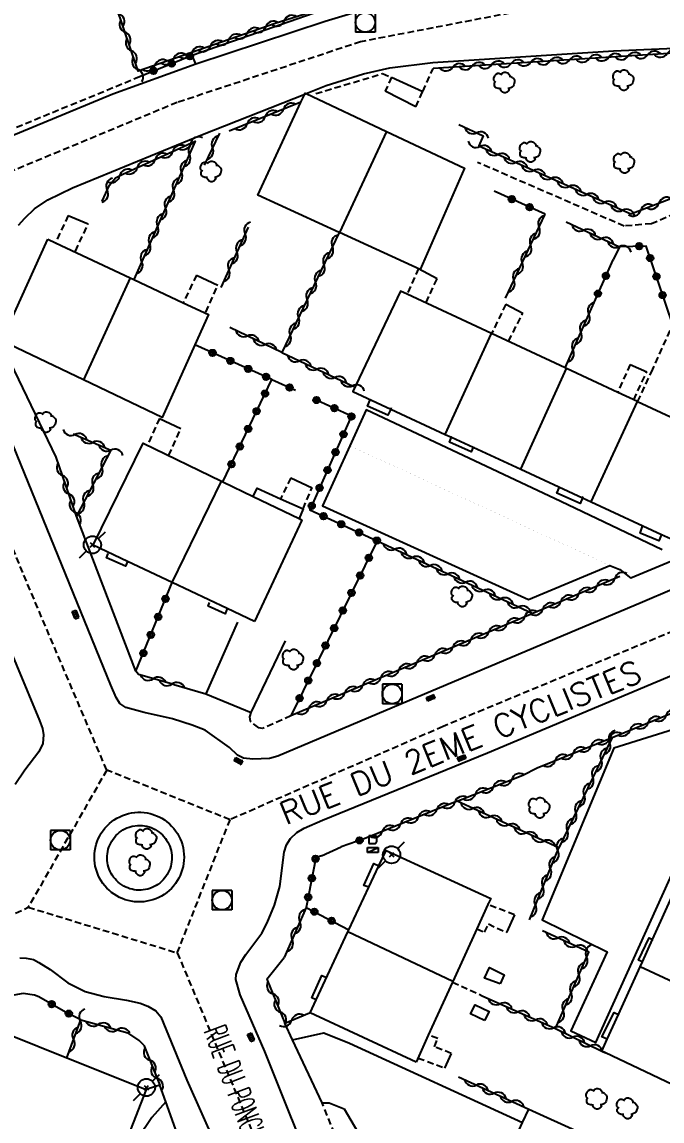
# Model space of a CAD drawing. Header units: millimetres. Extents: x 267000 to 268000, y 124999 to 126000.
# Drawn here: x 267220.3 to 267269.5, y 125204 to 125288.3 of the extents above; entities that cross this region are included whole.
import ezdxf
from ezdxf.enums import TextEntityAlignment as Align

# ---------------------------------------------------------------- set-up
doc = ezdxf.new("R2010")
doc.units = ezdxf.units.MM
doc.linetypes.add('DASHED', pattern=[0.75, 0.5, -0.25])
doc.layers.get('0').update_dxf_attribs({"linetype": 'CONTINUOUS'})
for name, color, linetype in [('W0001', 6, 'DASHED'), ('W0006', 2, 'CONTINUOUS'), ('W0008', 7, 'CONTINUOUS'), ('W0014', 7, 'CONTINUOUS'), ('W0015', 2, 'CONTINUOUS'), ('W0017', 7, 'CONTINUOUS'), ('W0070', 7, 'DASHED'), ('W0101', 7, 'CONTINUOUS'), ('W0104', 1, 'CONTINUOUS'), ('W0105', 7, 'CONTINUOUS'), ('W0112', 1, 'DASHED'), ('W0300', 7, 'CONTINUOUS'), ('W0310', 3, 'CONTINUOUS'), ('W0323', 7, 'CONTINUOUS'), ('W0333', 7, 'CONTINUOUS'), ('W0401', 7, 'CONTINUOUS'), ('W0420', 7, 'CONTINUOUS'), ('W0438', 7, 'CONTINUOUS'), ('W0473', 7, 'CONTINUOUS'), ('W0989', 7, 'CONTINUOUS'), ('W1102', 7, 'CONTINUOUS')]:
    doc.layers.add(name, color=color, linetype=linetype)
doc.styles.get("Standard").update_dxf_attribs({"font": 'romans.shx', "width": 0.85})

# ---------------------------------------------------------------- blocks, each defined once
blk = doc.blocks.new('T420')
for p, q in [((0.75, 0.75), (-0.75, 0.75)), ((-0.75, 0.75), (-0.75, -0.75)), ((0.75, 0.75), (0.75, -0.75)), ((0.75, -0.75), (-0.75, -0.75))]:
    blk.add_line(p, q)
blk.add_ellipse((0, 0), major_axis=(-0.53, 0.53), ratio=1, start_param=3.926991, end_param=10.210176)
blk = doc.blocks.new('T300')
for p, q in [((-0.8, 0.514), (-0.857, 0.343)), ((-0.857, 0.343), (-0.857, 0.171)), ((-0.857, 0.171), (-0.743, 0.057)), ((-0.686, 0.629), (-0.8, 0.514)), ((-0.8, -0.057), (-0.743, 0.057)), ((-0.743, 0.057), (-0.686, 0.114)), ((-0.571, 0.686), (-0.686, 0.629)), ((-0.457, 0.686), (-0.571, 0.686)), ((-0.286, 0.629), (-0.457, 0.686)), ((-0.286, 0.629), (-0.171, 0.743)), ((-0.229, 0.571), (-0.286, 0.629)), ((-0.171, 0.743), (-0.057, 0.8)), ((-0.057, 0.8), (0.057, 0.8)), ((0.057, 0.8), (0.229, 0.743)), ((0.229, 0.743), (0.343, 0.629)), ((0.343, 0.629), (0.4, 0.514)), ((0.457, 0.457), (0.343, 0.457)), ((0.4, 0.514), (0.4, 0.457)), ((0.571, 0.4), (0.457, 0.457)), ((0.571, 0.4), (0.686, 0.286)), ((0.686, 0.286), (0.743, 0.171)), ((0.743, 0.057), (0.686, -0.171)), ((0.743, 0.171), (0.743, 0.057)), ((-0.8, -0.171), (-0.8, -0.057)), ((-0.8, -0.229), (-0.8, -0.171)), ((-0.743, -0.343), (-0.8, -0.229)), ((-0.686, -0.4), (-0.743, -0.343)), ((-0.514, -0.457), (-0.686, -0.4)), ((-0.4, -0.457), (-0.514, -0.457)), ((-0.4, -0.457), (-0.343, -0.457)), ((-0.343, -0.457), (-0.343, -0.4)), ((-0.343, -0.514), (-0.343, -0.457)), ((-0.286, -0.629), (-0.343, -0.514)), ((-0.171, -0.743), (-0.286, -0.629)), ((-0.057, -0.8), (-0.171, -0.743)), ((0.057, -0.8), (-0.057, -0.8)), ((0.171, -0.743), (0.057, -0.8)), ((0.229, -0.686), (0.171, -0.743)), ((0.286, -0.457), (0.229, -0.457)), ((0.286, -0.629), (0.229, -0.686)), ((0.457, -0.4), (0.286, -0.457)), ((0.343, -0.514), (0.286, -0.629)), ((0.343, -0.514), (0.343, -0.457)), ((0.571, -0.343), (0.457, -0.4)), ((0.629, -0.286), (0.571, -0.343)), ((0.686, -0.171), (0.629, -0.286))]:
    blk.add_line(p, q)
blk = doc.blocks.new('T401')
for p, q in [((-0.3, 0.3), (0, 0.3)), ((-0.3, -0.25), (-0.3, 0.3)), ((-0.3, 0.15), (0, 0.15)), ((-0.3, 0), (0, 0)), ((0, 0.3), (0, -0.25)), ((-0.3, -0.15), (0, -0.15)), ((-0.3, -0.25), (-0.3, -0.3)), ((-0.3, -0.3), (0, -0.3)), ((0, -0.3), (0, -0.25))]:
    blk.add_line(p, q)
blk = doc.blocks.new('T473')
for p, q in [((0.500001, 0.500001), (1.000002, 1.000002)), ((-0.166667, 0.166667), (0.166667, -0.166667)), ((-0.166667, -0.166667), (0.166667, 0.166667)), ((-1.000002, -1.000002), (-0.500001, -0.500001))]:
    blk.add_line(p, q)
blk.add_ellipse((0, 0), major_axis=(0.471405, 0.471405), ratio=1, start_param=5.497787144, end_param=11.780972451)
blk = doc.blocks.new('T438')
for p, q in [((0.15, 1.1), (-0.3, 1.1)), ((-0.3, 1.1), (-0.3, 0.5)), ((0.3, 0.65), (0.3, 0.95)), ((-0.4, 0.2), (0.4, 0.2)), ((-0.4, -0.2), (-0.4, 0.2)), ((-0.3, 0.5), (0.15, 0.5)), ((0.4, 0.2), (0.4, -0.2))]:
    blk.add_line(p, q)
at = {"flags": 128}
for points in [[(-0.4, -0.2), (0.4, 0.2)], [(0.4, -0.2), (-0.4, -0.2)]]:
    blk.add_lwpolyline(points, dxfattribs=at)
for centre, major_axis, start_param, end_param in [((0.15, 0.95), (0.106, -0.106), 0.785398, 2.356194), ((0.15, 0.65), (0.106, 0.106), 3.926991, 5.497787)]:
    blk.add_ellipse(centre, major_axis=major_axis, ratio=1, start_param=start_param, end_param=end_param)
blk = doc.blocks.new('t323o')
at = {"color": 0, "linetype": 'Continuous'}
for radius in [0.25, 0.15]:
    blk.add_circle((0, 0), radius, dxfattribs=at)
blk = doc.blocks.new('t310o')
at = {"color": 0, "linetype": 'Continuous'}
for centre, start, end in [((-0.5, 0.375), 216.8699, 323.1304), ((0.5, -0.375), 36.8699, 143.1303)]:
    blk.add_arc(centre, 0.625, start, end, dxfattribs=at)

msp = doc.modelspace()

# ---------------------------------------------------------------- linework, layer by layer
at = {"layer": 'W0001'}
for points in [[(267369.586, 125330.107), (267353.259, 125326.205), (267335.226, 125320.526), (267320.015, 125312.696), (267303.815, 125302.616), (267288.554, 125293.801), (267275.744, 125290.006), (267259.238, 125289.262), (267246.318, 125286.781), (267232.245, 125282.12), (267219.012, 125276.623), (267209.774, 125272.309)], [(267226.826, 125230.891), (267220.376, 125246.045), (267215.011, 125259.309)], [(267300.512, 125254.176), (267288.766, 125249.213), (267271.728, 125242.137), (267252.64, 125234.24), (267236.291, 125227.086)], [(267226.826, 125230.891), (267220.804, 125220.378)], [(267236.291, 125227.086), (267226.826, 125230.891)], [(267232.244, 125216.869), (267236.291, 125227.086)], [(267130.201, 125177.53), (267143.45, 125184.012), (267161.166, 125192.358), (267183.947, 125202.954), (267204.309, 125212.373), (267220.804, 125220.378)], [(267220.804, 125220.378), (267232.244, 125216.869)], [(267232.244, 125216.869), (267239.133, 125200.426), (267246.812, 125182.163)]]:
    msp.add_lwpolyline(points, dxfattribs=at)
at = {"layer": 'W0006', "const_width": 0.003}
msp.add_lwpolyline([(267245.481, 125255.787), (267265.451, 125246.592)], dxfattribs=at)
at = {"layer": 'W0008'}
for points in [[(267224.188, 125275.561), (267234.178, 125279.666), (267242.031, 125282.77), (267242.127, 125282.808), (267243.67, 125283.418), (267246.543, 125284.323), (267248.555, 125284.782), (267251.847, 125285.187), (267265.726, 125286.075), (267276.806, 125286.58), (267277.494, 125286.74), (267278.39, 125286.948), (267281.363, 125287.917), (267287.22, 125290.481), (267302.676, 125299.193), (267313.331, 125305.72), (267316.937, 125307.963)], [(267233.666, 125285.06), (267227.304, 125282.755), (267217.568, 125278.735), (267208.618, 125275.152), (267198.719, 125271.064), (267188.065, 125266.705), (267186.396, 125265.799), (267181.428, 125262.356), (267171.333, 125254.974), (267163.709, 125249.655), (267160.993, 125247.761), (267158.617, 125246.103), (267156.528, 125244.645), (267156.374, 125244.541), (267149.5, 125239.864), (267141.891, 125234.861), (267137.696, 125232.102), (267134.991, 125230.283), (267127.006, 125224.912)]]:
    msp.add_lwpolyline(points, dxfattribs=at)
at = {"layer": 'W0014'}
for points in [[(267436.504, 125360.271), (267422.225, 125355.119), (267395.485, 125343.472), (267383.437, 125338.12), (267375.147, 125335.498), (267361.878, 125331.775), (267349.792, 125328.099), (267338.033, 125324.352), (267332.852, 125322.927), (267326.615, 125319.317), (267310.354, 125309.567), (267285.999, 125295.154), (267285.106, 125294.84), (267283.822, 125294.664), (267270.003, 125293.449), (267258.679, 125292.126), (267256.076, 125291.676), (267252.316, 125290.819), (267249.153, 125290.029), (267243.607, 125288.325), (267233.666, 125285.06)], [(267233.666, 125285.06), (267233.396, 125285.749), (267246.442, 125290.297), (267248.878, 125291.146), (267255.84, 125292.8), (267262.446, 125293.923), (267271.327, 125294.357)], [(267220.066, 125272.706), (267220.536, 125273.256), (267221.27, 125273.967), (267222.3, 125274.64), (267224.188, 125275.561)], [(267331.773, 125270.849), (267306.197, 125260.037), (267304.378, 125259.345), (267282.902, 125250.108), (267272.513, 125245.714), (267267.947, 125243.786), (267250.08, 125236.23), (267239.956, 125231.963), (267239.328, 125231.776), (267238.046, 125231.732), (267237.325, 125231.81), (267236.869, 125232.047), (267236.254, 125232.616), (267234.371, 125233.961), (267233.392, 125234.339), (267231.888, 125234.824), (267229.695, 125235.32), (267228.289, 125235.705), (267227.834, 125236.009), (267227.546, 125236.473), (267227.134, 125237.4), (267218.77, 125257.942)], [(267222.936, 125254.917), (267218.797, 125263.532), (267218.782, 125263.844)], [(267212.82, 125255.929), (267221.666, 125234.689), (267221.886, 125234.094), (267221.976, 125233.6), (267221.932, 125232.943), (267221.626, 125232.291), (267220.551, 125230.896), (267219.81, 125229.792)], [(267229.07, 125238.487), (267224.504, 125250.39)], [(267278.441, 125250.37), (267270.751, 125247.166), (267267.049, 125245.624)], [(267244.746, 125194.999), (267240.898, 125204.444), (267238.971, 125209.296), (267237.082, 125213.655), (267236.74, 125214.837), (267236.769, 125215.199), (267237.121, 125216.157), (267237.51, 125216.755), (267238.744, 125218.381), (267239.131, 125219.175), (267239.709, 125220.531), (267240.122, 125221.951), (267240.457, 125224.588), (267240.615, 125225.15), (267240.939, 125225.647), (267241.428, 125226.113), (267241.984, 125226.448), (267243.394, 125227.055), (267256.047, 125232.225), (267271.321, 125238.64)], [(267231.976, 125237.453), (267234.429, 125236.755), (267237.92, 125235.317)], [(267258.763, 125230.518), (267259.856, 125231.058)], [(267243.303, 125224.327), (267244.816, 125225.011)], [(267220.15, 125216.499), (267220.643, 125216.464), (267221.201, 125216.363), (267221.626, 125216.132), (267222.478, 125215.603), (267223.853, 125214.58), (267225.164, 125213.918), (267226.64, 125213.518), (267228.346, 125213.249), (267229.396, 125213.015), (267229.986, 125212.783), (267230.608, 125212.419), (267230.968, 125211.958), (267232.984, 125207.091), (267235.164, 125202.157)], [(267239.129, 125214.854), (267240.449, 125216.524)], [(267221.275, 125213.621), (267220.422, 125213.756), (267219.699, 125213.627)], [(267243.355, 125205.372), (267241.091, 125210.197), (267240.494, 125211.467)], [(267229.666, 125209.779), (267229.306, 125210.142), (267228.454, 125210.736)], [(267232.877, 125201.191), (267232.607, 125201.947), (267231.36, 125205.437), (267230.901, 125206.721)]]:
    msp.add_lwpolyline(points, dxfattribs=at)
at = {"layer": 'W0015'}
msp.add_lwpolyline([(267229.431, 125220.779), (267229.19, 125220.78), (267228.951, 125220.797), (267228.713, 125220.831), (267228.478, 125220.882), (267228.247, 125220.949), (267228.022, 125221.032), (267227.803, 125221.13), (267227.591, 125221.244), (267227.388, 125221.372), (267227.194, 125221.514), (267227.01, 125221.669), (267226.838, 125221.836), (267226.678, 125222.015), (267226.53, 125222.205), (267226.397, 125222.405), (267226.277, 125222.613), (267226.172, 125222.829), (267226.083, 125223.053), (267226.01, 125223.281), (267225.952, 125223.515), (267225.911, 125223.751), (267225.887, 125223.99), (267225.879, 125224.231), (267225.889, 125224.471), (267225.914, 125224.71), (267225.957, 125224.946), (267226.016, 125225.179), (267226.091, 125225.407), (267226.182, 125225.63), (267226.288, 125225.845), (267226.408, 125226.053), (267226.543, 125226.252), (267226.692, 125226.441), (267226.853, 125226.619), (267227.027, 125226.785), (267227.211, 125226.939), (267227.406, 125227.08), (267227.61, 125227.206), (267227.823, 125227.318), (267228.043, 125227.415), (267228.269, 125227.497), (267228.5, 125227.562), (267228.735, 125227.611), (267228.973, 125227.644), (267229.213, 125227.66), (267229.453, 125227.659), (267229.693, 125227.642), (267229.93, 125227.608), (267230.165, 125227.557), (267230.319, 125227.514), (267230.841, 125227.309), (267231.053, 125227.195), (267231.256, 125227.067), (267231.45, 125226.925), (267231.633, 125226.77), (267231.806, 125226.603), (267231.966, 125226.424), (267232.113, 125226.234), (267232.247, 125226.034), (267232.366, 125225.826), (267232.471, 125225.609), (267232.56, 125225.386), (267232.634, 125225.158), (267232.691, 125224.924), (267232.732, 125224.687), (267232.756, 125224.448), (267232.764, 125224.208), (267232.755, 125223.968), (267232.729, 125223.729), (267232.687, 125223.493), (267232.628, 125223.26), (267232.553, 125223.032), (267232.462, 125222.809), (267232.356, 125222.594), (267232.235, 125222.386), (267232.1, 125222.187), (267231.952, 125221.998), (267231.79, 125221.82), (267231.617, 125221.654), (267231.432, 125221.5), (267231.237, 125221.359), (267231.033, 125221.233), (267230.821, 125221.121), (267230.601, 125221.024), (267230.375, 125220.942), (267230.144, 125220.877), (267229.909, 125220.827), (267229.67, 125220.795)], close=True, dxfattribs=at)
msp.add_lwpolyline([(267231.908, 125224.334), (267231.876, 125224.334)], dxfattribs=at)
at = {"layer": 'W0017'}
for points in [[(267269.463, 125247.789), (267261.687, 125251.494), (267246.733, 125258.547), (267245.481, 125255.787), (267243.386, 125251.169), (267259.198, 125243.993), (267265.451, 125246.592), (267265.459, 125246.595), (267266.219, 125246.274), (267267.049, 125245.624)], [(267236.86, 125242.252), (267234.429, 125236.755)], [(267237.92, 125235.317), (267240.562, 125240.809)], [(267272.474, 125236.189), (267272.307, 125235.533), (267271.943, 125234.779), (267271.219, 125234.289), (267265.762, 125232.57), (267260.26, 125219.393), (267265.241, 125216.944), (267262.459, 125210.881), (267264.359, 125209.987), (267275.157, 125233.847), (267276.996, 125238.342)], [(267241.091, 125210.197), (267243.49, 125210.745), (267245.456, 125209.95), (267258.746, 125203.849)], [(267231.36, 125205.437), (267230.286, 125204.24), (267229.249, 125202.682), (267228.7, 125201.623), (267227.704, 125199.275)], [(267243.355, 125205.372), (267243.913, 125205.37), (267245.061, 125204.905), (267246.072, 125203.161), (267249.552, 125194.742), (267250.925, 125193.325)]]:
    msp.add_lwpolyline(points, dxfattribs=at)
at = {"layer": 'W0070'}
msp.add_lwpolyline([(267280.806, 125277.987), (267268.647, 125272.821), (267266.542, 125272.634), (267255.297, 125277.521)], dxfattribs=at)
at = {"layer": 'W0101'}
for points in [[(267250.889, 125269.318), (267244.69, 125272.149), (267244.681, 125272.153), (267238.418, 125275.014), (267241.737, 125282.139), (267242.031, 125282.77), (267242.063, 125282.838), (267242.127, 125282.808), (267248.306, 125279.905), (267254.297, 125277.09)], [(267270.791, 125248.347), (267274.432, 125255.957), (267274.112, 125256.107), (267267.579, 125259.156), (267267.559, 125259.165), (267266.049, 125259.869), (267262.129, 125261.699), (267262.006, 125261.756), (267256.373, 125264.385), (267256.365, 125264.389), (267249.879, 125267.416), (267249.388, 125267.645), (267245.716, 125259.936), (267248.625, 125258.591), (267252.814, 125256.655), (267253.303, 125256.429), (267254.958, 125255.664), (267258.614, 125253.975), (267263.355, 125251.784), (267264.015, 125251.479), (267269.423, 125248.979)], [(267238.168, 125242.286), (267236.067, 125243.282), (267231.848, 125245.28), (267228.42, 125246.904), (267225.794, 125248.148), (267229.63, 125255.991), (267235.626, 125253.071), (267235.752, 125253.01), (267238.072, 125251.88), (267241.592, 125250.212), (267241.807, 125250.061)], [(267250.57, 125208.496), (267242.442, 125212.271), (267242.906, 125213.262), (267245.346, 125218.478), (267245.422, 125218.64), (267246.955, 125221.915), (267247.714, 125223.537), (267248.27, 125224.726), (267256.3, 125221.049), (267256.082, 125220.571), (267255.231, 125218.707), (267253.39, 125214.675), (267253.368, 125214.626), (267251.511, 125210.557)], [(267226.627, 125198.116), (267226.285, 125198.252), (267220.235, 125200.66), (267215.661, 125202.48), (267214.053, 125203.12), (267213.711, 125203.256), (267216.928, 125211.55), (267223.752, 125208.817), (267229.844, 125206.378), (267226.627, 125198.116)], [(267258.906, 125182.689), (267250.866, 125186.394), (267250.713, 125186.464), (267250.775, 125186.597), (267250.858, 125186.778), (267251.184, 125187.483), (267252.04, 125189.335), (267253.598, 125192.708), (267253.913, 125193.389), (267256.36, 125198.684), (267257.889, 125201.994), (267258.746, 125203.849), (267259.224, 125204.883), (267267.287, 125201.207), (267267.092, 125200.775), (267266.182, 125198.766), (267264.487, 125195.02), (267264.457, 125194.953), (267262.677, 125191.02), (267261.761, 125188.994), (267261.731, 125188.929), (267260.001, 125185.107), (267259.071, 125183.054), (267258.906, 125182.689)]]:
    msp.add_lwpolyline(points, close=True, dxfattribs=at)
for points in [[(267222.296, 125271.639), (267222.885, 125271.363), (267228.636, 125268.666), (267228.898, 125268.543), (267232.7, 125266.76), (267234.629, 125265.855), (267233.581, 125263.514), (267231.091, 125257.949), (267225.036, 125260.849), (267218.782, 125263.844)], [(267218.782, 125263.844), (267222.296, 125271.639)], [(267272.82, 125205.553), (267265.12, 125209.187), (267264.823, 125209.327), (267264.825, 125209.33), (267265.239, 125210.241), (267266.103, 125212.14), (267267.773, 125215.811), (267267.942, 125216.183), (267268.726, 125217.907), (267270.357, 125221.493)]]:
    msp.add_lwpolyline(points, dxfattribs=at)
at = {"layer": 'W0104'}
msp.add_lwpolyline([(267238.072, 125251.88), (267238.378, 125252.532), (267240.174, 125251.715), (267241.9, 125250.929), (267241.592, 125250.212)], dxfattribs=at)
at = {"layer": 'W0105'}
for points in [[(267248.686, 125284.059), (267251.087, 125282.97)], [(267250.554, 125281.794), (267248.208, 125282.983)], [(267223.873, 125273.449), (267225.406, 125272.799)], [(267250.766, 125269.372), (267252.199, 125268.626)], [(267233.721, 125268.878), (267235.351, 125268.096)], [(267257.462, 125266.634), (267258.764, 125265.955)], [(267267.005, 125262.022), (267268.277, 125261.459)], [(267248.667, 125258.684), (267248.625, 125258.591), (267248.41, 125258.122), (267246.855, 125258.83), (267247.048, 125259.293)], [(267230.877, 125257.885), (267232.507, 125257.103)], [(267254.986, 125255.722), (267254.958, 125255.664), (267254.793, 125255.325), (267253.139, 125256.065), (267253.303, 125256.429), (267253.332, 125256.495)], [(267240.956, 125253.312), (267242.586, 125252.562)], [(267263.389, 125251.859), (267263.355, 125251.784), (267263.164, 125251.363), (267261.378, 125252.135), (267261.57, 125252.598)], [(267269.443, 125249.026), (267269.423, 125248.979), (267269.218, 125248.497), (267267.764, 125249.074), (267267.956, 125249.603)], [(267228.42, 125246.904), (267228.26, 125246.541), (267226.804, 125247.184), (267226.933, 125247.514)], [(267236.067, 125243.282), (267235.907, 125242.885), (267234.617, 125243.464), (267234.712, 125243.762)], [(267246.955, 125221.915), (267246.562, 125222.048), (267247.323, 125223.72), (267247.714, 125223.537), (267247.749, 125223.521)], [(267258.126, 125219.801), (267257.514, 125218.445)], [(267267.942, 125216.183), (267267.647, 125216.316), (267268.475, 125218.02), (267268.726, 125217.907), (267268.769, 125217.888)], [(267242.906, 125213.262), (267242.578, 125213.427), (267243.34, 125215.132), (267243.635, 125215)], [(267265.239, 125210.241), (267264.845, 125210.439), (267265.772, 125212.307), (267266.103, 125212.14), (267266.165, 125212.108)], [(267253.27, 125209.159), (267252.755, 125208.034)]]:
    msp.add_lwpolyline(points, dxfattribs=at)
for points in [[(267257.023, 125214.485), (267255.834, 125214.933), (267256.22, 125215.76), (267257.345, 125215.179)], [(267255.835, 125211.674), (267254.743, 125212.189), (267255.098, 125212.884), (267256.19, 125212.369)]]:
    msp.add_lwpolyline(points, close=True, dxfattribs=at)
at = {"layer": 'W0112'}
for points in [[(267250.554, 125281.794), (267251.087, 125282.97), (267251.884, 125284.729)], [(267215.734, 125278.512), (267229.033, 125283.975)], [(267242.883, 125282.808), (267248, 125284.333), (267248.686, 125284.059), (267248.208, 125282.983)], [(267223.873, 125273.449), (267222.885, 125271.363)], [(267224.418, 125270.713), (267225.406, 125272.799)], [(267250.766, 125269.372), (267249.879, 125267.416)], [(267233.721, 125268.878), (267232.7, 125266.76)], [(267251.347, 125266.767), (267252.199, 125268.626)], [(267234.429, 125266.041), (267235.351, 125268.096)], [(267257.462, 125266.634), (267256.373, 125264.385)], [(267257.677, 125263.805), (267258.764, 125265.955)], [(267268.635, 125261.438), (267270.272, 125265.057)], [(267267.005, 125262.022), (267266.049, 125259.869)], [(267267.289, 125259.307), (267268.277, 125261.459)], [(267267.579, 125259.156), (267268.635, 125261.438)], [(267230.877, 125257.885), (267229.956, 125255.864)], [(267231.585, 125255.048), (267232.507, 125257.103)], [(267240.956, 125253.312), (267240.174, 125251.715)], [(267241.9, 125250.929), (267242.586, 125252.562)], [(267240.972, 125235.069), (267238.787, 125234.087), (267238.492, 125234.125), (267237.876, 125234.628), (267237.816, 125234.99), (267237.92, 125235.317)], [(267258.126, 125219.801), (267256.082, 125220.571), (267256.041, 125220.586)], [(267255.207, 125218.717), (267255.231, 125218.707), (267255.835, 125218.46), (267256.125, 125219.089), (267257.514, 125218.445)], [(267253.368, 125214.626), (267255.656, 125213.584)], [(267253.27, 125209.159), (267251.981, 125209.672), (267252.238, 125210.301), (267251.511, 125210.557)], [(267250.739, 125208.803), (267252.755, 125208.034)], [(267249.12, 125193.595), (267248.232, 125193.27), (267243.355, 125205.372)]]:
    msp.add_lwpolyline(points, dxfattribs=at)
at = {"layer": 'W0310'}
for points in [[(267247.415, 125290.606), (267246.442, 125290.297), (267239.752, 125288.171), (267229.244, 125284.535), (267225.831, 125294.612)], [(267275.766, 125285.678), (267275.578, 125286.239), (267251.884, 125284.729)], [(267253.864, 125280.423), (267255.722, 125279.57), (267255.381, 125278.788), (267267.056, 125273.567), (267278.959, 125278.134), (267276.756, 125283.92)], [(267241.737, 125282.139), (267236.214, 125279.931)], [(267235.489, 125279.779), (267234.298, 125277.302)], [(267226.482, 125274.539), (267227.029, 125275.778), (267227.498, 125276.329), (267228.061, 125276.615), (267233.623, 125279.151), (267228.898, 125268.543)], [(267257.428, 125267.117), (267260.492, 125273.539)], [(267262.092, 125272.953), (267266.2, 125271.045), (267265.69, 125270.035)], [(267237.69, 125272.565), (267235.576, 125267.935)], [(267244.681, 125272.153), (267240.257, 125262.929)], [(267262.006, 125261.756), (267263.927, 125266.083)], [(267240.257, 125262.929), (267236.281, 125264.868)], [(267240.257, 125262.929), (267245.799, 125260.34)], [(267224.247, 125256.702), (267227.15, 125255.438), (267224.504, 125250.39), (267222.936, 125254.917)], [(267247.591, 125248.487), (267259.526, 125242.922)], [(267266.217, 125245.755), (267259.526, 125242.922), (267240.972, 125235.069)], [(267231.976, 125237.453), (267229.262, 125238.221), (267229.07, 125238.487)], [(267265.613, 125233.404), (267271.864, 125235.951)], [(267259.856, 125231.058), (267265.613, 125233.404)], [(267265.613, 125233.404), (267261.528, 125224.92)], [(267253.736, 125228.499), (267258.763, 125230.518)], [(267259.268, 125219.405), (267261.528, 125224.92), (267253.736, 125228.499), (267246.591, 125225.628)], [(267242.138, 125220.359), (267240.449, 125216.524)], [(267261.265, 125211.059), (267263.827, 125216.931), (267260.273, 125218.567)], [(267239.129, 125214.854), (267240.494, 125211.467), (267242.402, 125212.28)], [(267255.656, 125213.584), (267261.265, 125211.059)], [(267223.752, 125208.817), (267224.847, 125211.735), (267228.454, 125210.736)], [(267261.265, 125211.059), (267264.825, 125209.33), (267265.12, 125209.187)], [(267229.666, 125209.779), (267230.901, 125206.721), (267230.014, 125206.429)], [(267253.842, 125207.355), (267259.224, 125204.883)]]:
    msp.add_lwpolyline(points, dxfattribs=at)
at = {"layer": 'W0323'}
for points in [[(267229.033, 125283.975), (267233.396, 125285.749)], [(267260.492, 125273.539), (267256.559, 125275.327)], [(267270.272, 125265.057), (267268.227, 125271.107), (267266.2, 125271.045)], [(267263.927, 125266.083), (267265.69, 125270.035)], [(267239.496, 125260.867), (267233.581, 125263.514)], [(267235.752, 125253.01), (267239.496, 125260.867)], [(267239.496, 125260.867), (267241.322, 125260.048)], [(267242.692, 125259.401), (267245.626, 125258.071), (267242.418, 125250.862), (267247.591, 125248.487), (267240.972, 125235.069)], [(267229.07, 125238.487), (267231.848, 125245.28)], [(267246.591, 125225.628), (267244.816, 125225.011)], [(267243.303, 125224.327), (267242.876, 125224.165), (267242.138, 125220.359), (267245.422, 125218.64)], [(267224.847, 125211.735), (267223.667, 125212.331), (267221.603, 125213.488), (267221.275, 125213.621)]]:
    msp.add_lwpolyline(points, dxfattribs=at)
at = {"layer": 'W0333'}
msp.add_lwpolyline([(267229.289, 125221.683), (267229.116, 125221.693), (267228.944, 125221.715), (267228.774, 125221.748), (267228.607, 125221.794), (267228.443, 125221.851), (267228.284, 125221.919), (267228.13, 125221.998), (267227.982, 125222.088), (267227.84, 125222.188), (267227.706, 125222.298), (267227.58, 125222.416), (267227.462, 125222.543), (267227.353, 125222.678), (267227.254, 125222.821), (267227.166, 125222.969), (267227.087, 125223.124), (267227.02, 125223.284), (267226.964, 125223.448), (267226.92, 125223.616), (267226.888, 125223.786), (267226.867, 125223.958), (267226.859, 125224.131), (267226.862, 125224.304), (267226.878, 125224.477), (267226.906, 125224.648), (267226.945, 125224.817), (267226.997, 125224.982), (267227.059, 125225.144), (267227.133, 125225.3), (267227.217, 125225.452), (267227.312, 125225.597), (267227.417, 125225.735), (267227.531, 125225.865), (267227.654, 125225.987), (267227.785, 125226.101), (267227.924, 125226.204), (267228.07, 125226.298), (267228.222, 125226.382), (267228.379, 125226.454), (267228.541, 125226.516), (267228.707, 125226.566), (267228.792, 125226.587), (267229.22, 125226.646), (267229.393, 125226.648), (267229.566, 125226.638), (267229.738, 125226.617), (267229.908, 125226.583), (267230.075, 125226.537), (267230.239, 125226.48), (267230.398, 125226.412), (267230.552, 125226.333), (267230.701, 125226.243), (267230.842, 125226.143), (267230.977, 125226.034), (267231.103, 125225.915), (267231.221, 125225.788), (267231.329, 125225.653), (267231.428, 125225.511), (267231.517, 125225.362), (267231.595, 125225.207), (267231.662, 125225.047), (267231.718, 125224.883), (267231.762, 125224.716), (267231.795, 125224.546), (267231.815, 125224.374), (267231.824, 125224.2), (267231.82, 125224.027), (267231.805, 125223.855), (267231.777, 125223.684), (267231.737, 125223.515), (267231.686, 125223.349), (267231.623, 125223.188), (267231.55, 125223.031), (267231.465, 125222.88), (267231.37, 125222.735), (267231.265, 125222.597), (267231.151, 125222.466), (267231.028, 125222.344), (267230.897, 125222.231), (267230.758, 125222.127), (267230.613, 125222.033), (267230.461, 125221.95), (267230.303, 125221.877), (267230.141, 125221.815), (267229.976, 125221.765), (267229.807, 125221.727), (267229.635, 125221.7), (267229.463, 125221.686)], close=True, dxfattribs=at)
at = {"layer": 'W1102'}
for points in [[(267248.306, 125279.905), (267244.69, 125272.149)], [(267228.636, 125268.666), (267225.036, 125260.849)], [(267252.814, 125256.655), (267256.365, 125264.389)], [(267258.614, 125253.975), (267262.129, 125261.699)], [(267264.015, 125251.479), (267267.559, 125259.165)], [(267231.848, 125245.28), (267235.626, 125253.071)], [(267253.39, 125214.675), (267245.346, 125218.478)], [(267275.798, 125212.052), (267267.773, 125215.811)]]:
    msp.add_lwpolyline(points, dxfattribs=at)

# ---------------------------------------------------------------- block references
at = {"layer": 'W0300', "rotation": 359.9999899820874}
for p in [(267257.385, 125283.651), (267266.522, 125283.829), (267259.367, 125278.329), (267266.581, 125277.486), (267234.865, 125276.831), (267222.173, 125257.592), (267254.126, 125244.219), (267241.171, 125239.378), (267260.068, 125227.999), (267229.893, 125225.616), (267229.399, 125223.587), (267264.473, 125205.667), (267266.818, 125204.934)]:
    msp.add_blockref('T300', p, dxfattribs=at)
at = {"layer": 'W0310'}
for p, rotation in [((267227.756, 125288.929), 108.7108329195738), ((267240.459, 125288.396), 197.6296187648205), ((267228.237, 125287.508), 108.7108329195738), ((267237.618, 125287.432), 199.0867498223517), ((267239.035, 125287.923), 199.0867498223517), ((267228.718, 125286.088), 108.7108329195738), ((267234.783, 125286.451), 199.0867498223517), ((267236.2, 125286.942), 199.0867498223517), ((267233.365, 125285.961), 199.0867498223517), ((267268.351, 125285.778), 183.6464837124091), ((267269.848, 125285.874), 183.6464837124091), ((267229.199, 125284.667), 108.7108329195738), ((267230.53, 125284.98), 199.0867498223517), ((267231.947, 125285.47), 199.0867498223517), ((267256.375, 125285.015), 183.6464837124091), ((267257.872, 125285.111), 183.6464837124091), ((267259.369, 125285.206), 183.6464837124091), ((267260.866, 125285.301), 183.6464837124091), ((267262.363, 125285.397), 183.6464837124091), ((267263.86, 125285.492), 183.6464837124091), ((267265.357, 125285.588), 183.6464837124091), ((267266.854, 125285.683), 183.6464837124091), ((267253.381, 125284.824), 183.6464837124091), ((267254.878, 125284.92), 183.6464837124091), ((267240.392, 125281.601), 201.7906769248162), ((267237.607, 125280.488), 201.7906769248162), ((267239, 125281.045), 201.7906769248162), ((267255.227, 125279.797), 335.3403433893822), ((267233.271, 125278.99), 24.51066614481257), ((267234.948, 125278.654), 244.3206551659231), ((267255.475, 125278.746), 335.9060519694704), ((267231.906, 125278.368), 24.51066614481257), ((267233.17, 125278.135), 245.9909217698351), ((267256.844, 125278.134), 335.9060519694704), ((267229.176, 125277.123), 24.51066614481257), ((267230.541, 125277.746), 24.51066614481257), ((267232.56, 125276.764), 245.9909217698351), ((267258.213, 125277.521), 335.9060519694704), ((267227.816, 125276.491), 26.9302459613161), ((267259.582, 125276.909), 335.9060519694704), ((267260.952, 125276.297), 335.9060519694704), ((267226.86, 125275.394), 66.17925754962287), ((267231.95, 125275.394), 245.9909217698351), ((267262.321, 125275.684), 335.9060519694704), ((267263.69, 125275.072), 335.9060519694704), ((267231.339, 125274.024), 245.9909217698351), ((267265.06, 125274.46), 335.9060519694704), ((267266.429, 125273.847), 335.9060519694704), ((267267.815, 125273.858), 20.99104819622752), ((267269.216, 125274.396), 20.99104819622752), ((267230.729, 125272.654), 245.9909217698351), ((267260.012, 125272.532), 64.49372690497783), ((267237.445, 125272.028), 245.459154888057), ((267263.452, 125272.321), 335.0870360123258), ((267230.119, 125271.283), 245.9909217698351), ((267244.149, 125271.044), 244.3767673223844), ((267259.366, 125271.178), 64.49372690497783), ((267264.813, 125271.689), 335.0870360123258), ((267229.508, 125269.913), 245.9909217698351), ((267236.822, 125270.664), 245.459154888057), ((267266.173, 125271.057), 335.0870360123258), ((267236.199, 125269.299), 245.459154888057), ((267243.5, 125269.691), 244.3767673223844), ((267258.72, 125269.825), 64.49372690497783), ((267242.852, 125268.339), 244.3767673223844), ((267258.074, 125268.471), 64.49372690497783), ((267242.203, 125266.986), 244.3767673223844), ((267263.832, 125265.869), 66.06085843648185), ((267241.554, 125265.634), 244.3767673223844), ((267240.906, 125264.281), 244.3767673223844), ((267263.223, 125264.498), 66.06085843648185), ((267237.629, 125264.211), 154.0026166687695), ((267238.977, 125263.553), 154.0026166687695), ((267262.615, 125263.127), 66.06085843648185), ((267241.616, 125262.294), 334.9599059566674), ((267242.975, 125261.659), 334.9599059566674), ((267244.334, 125261.024), 334.9599059566674), ((267245.693, 125260.389), 334.9599059566674), ((267224.391, 125256.64), 336.4711301708639), ((267225.766, 125256.041), 336.4711301708639), ((267227.141, 125255.442), 336.4711301708639), ((267226.458, 125254.118), 242.3379105431501), ((267223.427, 125253.5), 109.1043587863506), ((267225.762, 125252.789), 242.3379105431501), ((267223.918, 125252.082), 109.1043587863506), ((267225.065, 125251.461), 242.3379105431501), ((267224.409, 125250.665), 109.1043587863506), ((267248.95, 125247.853), 335.0015059366978), ((267250.31, 125247.219), 335.0015059366978), ((267251.669, 125246.585), 335.0015059366978), ((267253.029, 125245.951), 335.0015059366978), ((267254.388, 125245.318), 335.0015059366978), ((267264.455, 125245.009), 202.9480214402348), ((267265.836, 125245.594), 202.9480214402348), ((267255.748, 125244.684), 335.0015059366978), ((267263.074, 125244.424), 202.9480214402348), ((267257.107, 125244.05), 335.0015059366978), ((267258.467, 125243.416), 335.0015059366978), ((267261.692, 125243.839), 202.9480214402348), ((267258.93, 125242.67), 202.9405620329602), ((267260.311, 125243.254), 202.9480214402348), ((267257.548, 125242.085), 202.9405620329602), ((267254.786, 125240.916), 202.9405620329602), ((267256.167, 125241.5), 202.9405620329602), ((267253.404, 125240.331), 202.9405620329602), ((267250.642, 125239.162), 202.9405620329602), ((267252.023, 125239.746), 202.9405620329602), ((267249.26, 125238.577), 202.9405620329602), ((267230.39, 125237.902), 164.1996987793898), ((267246.497, 125237.408), 202.9405620329602), ((267247.879, 125237.992), 202.9405620329602), ((267231.833, 125237.493), 164.1996987793898), ((267245.116, 125236.823), 202.9405620329602), ((267243.735, 125236.238), 202.9405620329602), ((267242.353, 125235.654), 202.9405620329602), ((267269.78, 125235.102), 22.16867498990154), ((267268.391, 125234.536), 22.16867498990154), ((267265.412, 125233.322), 22.17108767254198), ((267265.432, 125233.029), 244.289437063198), ((267267.002, 125233.97), 22.16867498990154), ((267264.023, 125232.756), 22.17108767254198), ((267261.245, 125231.624), 22.17108767254198), ((267262.634, 125232.19), 22.17108767254198), ((267264.782, 125231.677), 244.289437063198), ((267264.131, 125230.326), 244.289437063198), ((267257.912, 125230.176), 21.88193344388944), ((267255.128, 125229.058), 21.88193344388944), ((267256.52, 125229.617), 21.88193344388944), ((267263.48, 125228.974), 244.289437063198), ((267253.55, 125228.424), 201.8912212070555), ((267250.767, 125227.306), 201.8912212070555), ((267252.158, 125227.865), 201.8912212070555), ((267254.917, 125227.956), 155.3298650185607), ((267256.28, 125227.33), 155.3298650185607), ((267262.829, 125227.623), 244.289437063198), ((267249.375, 125226.747), 201.8912212070555), ((267257.643, 125226.704), 155.3298650185607), ((267262.179, 125226.271), 244.289437063198), ((267247.983, 125226.187), 201.8912212070555), ((267259.006, 125226.078), 155.3298650185607), ((267260.369, 125225.452), 155.3298650185607), ((267261.443, 125224.712), 67.71659968798238), ((267260.874, 125223.324), 67.71659968798238), ((267260.305, 125221.936), 67.71659968798238), ((267259.736, 125220.548), 67.71659968798238), ((267241.658, 125219.27), 246.2304814710344), ((267241.054, 125217.897), 246.2304814710344), ((267261.471, 125218.015), 155.2821367810595), ((267262.834, 125217.388), 155.2821367810595), ((267263.664, 125216.558), 66.42797640824398), ((267263.065, 125215.184), 66.42797640824398), ((267239.587, 125213.717), 291.9500023264738), ((267262.465, 125213.809), 66.42797640824398), ((267257.024, 125212.968), 335.7641851530051), ((267240.148, 125212.326), 291.9500023264738), ((267258.392, 125212.353), 335.7641851530051), ((267261.865, 125212.434), 66.42797640824398), ((267224.806, 125211.626), 69.43104499468473), ((267226.18, 125211.366), 344.5193190992364), ((267241.022, 125211.692), 23.07888440574776), ((267259.759, 125211.737), 335.7641851530051), ((267224.279, 125210.221), 69.43104499468473), ((267227.626, 125210.965), 344.5193190992364), ((267261.127, 125211.121), 335.7641851530051), ((267262.614, 125210.404), 334.0953523377157), ((267263.964, 125209.748), 334.0953523377157), ((267230.127, 125208.637), 291.9917494949541), ((267230.689, 125207.246), 291.9917494949541), ((267255.205, 125206.729), 335.3302644114653), ((267256.568, 125206.103), 335.3302644114653), ((267257.931, 125205.477), 335.3302644114653)]:
    msp.add_blockref('t310o', p, dxfattribs=dict(at, rotation=rotation))
at = {"layer": 'W0323'}
for p, rotation in [((267231.812, 125285.105), 22.12670632014982), ((267233.202, 125285.67), 22.12670632014982), ((267230.423, 125284.54), 22.12670632014982), ((267257.925, 125274.706), 155.5527525480287), ((267259.29, 125274.085), 155.5527525480287), ((267267.699, 125271.091), 181.7519640514102), ((267268.538, 125270.186), 108.6761031926755), ((267265.149, 125268.823), 65.9581950043277), ((267269.019, 125268.765), 108.6761031926755), ((267264.538, 125267.453), 65.9581950043277), ((267269.499, 125267.344), 108.6761031926755), ((267234.95, 125262.901), 155.8911814614905), ((267236.319, 125262.289), 155.8911814614905), ((267237.688, 125261.676), 155.8911814614905), ((267239.058, 125261.063), 155.8911814614905), ((267238.978, 125259.781), 64.52137130902138), ((267240.865, 125260.253), 335.842746822336), ((267242.934, 125259.291), 335.6149248407697), ((267238.333, 125258.426), 64.52137130902138), ((267244.3, 125258.672), 335.6149248407697), ((267245.608, 125258.03), 246.0109691610467), ((267237.688, 125257.072), 64.52137130902138), ((267244.998, 125256.66), 246.0109691610467), ((267237.043, 125255.718), 64.52137130902138), ((267244.388, 125255.29), 246.0109691610467), ((267236.397, 125254.364), 64.52137130902138), ((267243.778, 125253.919), 246.0109691610467), ((267243.169, 125252.549), 246.0109691610467), ((267242.559, 125251.178), 246.0109691610467), ((267243.467, 125250.381), 335.33945224349), ((267244.83, 125249.755), 335.33945224349), ((267246.193, 125249.129), 335.33945224349), ((267247.556, 125248.503), 335.33945224349), ((267246.944, 125247.176), 243.7432178647979), ((267246.281, 125245.831), 243.7432178647979), ((267245.617, 125244.486), 243.7432178647979), ((267231.341, 125244.041), 67.75787359227033), ((267244.954, 125243.14), 243.7432178647979), ((267230.773, 125242.652), 67.75787359227033), ((267230.206, 125241.264), 67.75787359227033), ((267244.29, 125241.795), 243.7432178647979), ((267243.626, 125240.45), 243.7432178647979), ((267229.638, 125239.875), 67.75787359227033), ((267242.963, 125239.105), 243.7432178647979), ((267242.299, 125237.759), 243.7432178647979), ((267241.636, 125236.414), 243.7432178647979), ((267246.233, 125225.504), 199.1677394341763), ((267242.86, 125224.083), 259.0262792891608), ((267242.575, 125222.61), 259.0262792891608), ((267242.289, 125221.138), 259.0262792891608), ((267242.764, 125220.031), 332.3703253711819), ((267244.093, 125219.336), 332.3703253711819), ((267222.603, 125212.928), 150.7266658979943), ((267223.917, 125212.205), 153.2023555961752)]:
    msp.add_blockref('t323o', p, dxfattribs=dict(at, rotation=rotation))
at = {"layer": 'W0401'}
for p, rotation in [((267224.562, 125242.887), 22.15447353621073), ((267251.643, 125236.581), 112.9236441336916), ((267237.008, 125231.732), 62.5374479095342), ((267254.124, 125231.677), 292.2248798094205), ((267238.034, 125210.457), 23.42980645803551)]:
    msp.add_blockref('T401', p, dxfattribs=dict(at, rotation=rotation))
at = {"layer": 'W0420', "rotation": 359.9999899820874}
for p in [(267246.673, 125288.267), (267248.741, 125236.736), (267223.265, 125225.516), (267235.678, 125220.912)]:
    msp.add_blockref('T420', p, dxfattribs=at)
at = {"layer": 'W0438', "rotation": 359.9999899820874}
msp.add_blockref('T438', (267247.252, 125224.762), dxfattribs=at)
at = {"layer": 'W0473', "rotation": 359.9999899820874}
for p in [(267225.728, 125248.179), (267248.696, 125224.395), (267229.872, 125206.539)]:
    msp.add_blockref('T473', p, dxfattribs=at)

# ---------------------------------------------------------------- texts
at = {"layer": 'W0989'}
msp.add_text('RUE DU 2EME CYCLISTES', height=1.75, rotation=21.9851, dxfattribs=at).set_placement((267253.986, 125233.016), align=Align.MIDDLE_CENTER)
at = {"layer": 'W0989', "width": 0.5}
msp.add_text('RUE DU PONCHON DES ILES', height=1.75, rotation=290.58049, dxfattribs=at).set_placement((267238.017, 125203.36), align=Align.MIDDLE_CENTER)

doc.saveas('drawing.dxf')
